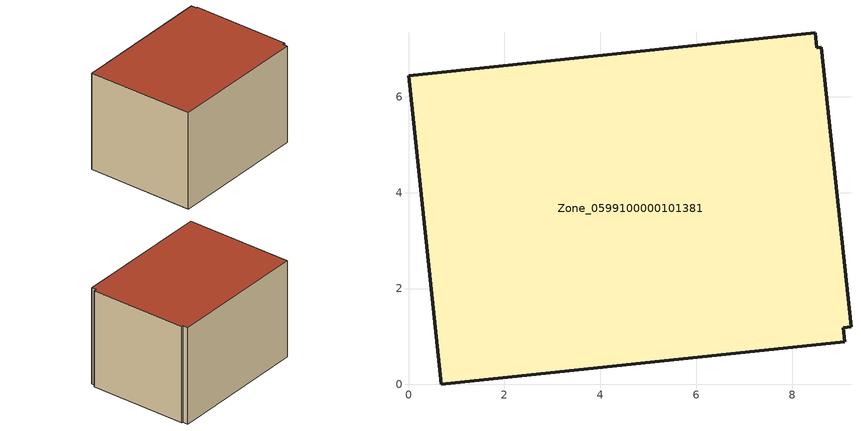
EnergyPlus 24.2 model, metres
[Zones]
Zone_0599100000101381
 floor ground (C_G): 8.48,7.34 8.51,7.02 8.61,7.03 9.23,1.21 9.06,1.19 9.09,0.89 0.68,0 0,6.44 z3.22
 wall outside (C_F): 0.68,0 9.09,0.89 9.06,1.19 9.23,1.21 8.61,7.03 8.51,7.02 8.48,7.34 0,6.44 0.68,0 z3.22:9.2
 roof outside (C_R): 8.51,7.02 8.48,7.34 0,6.44 0.68,0 9.09,0.89 9.06,1.19 9.23,1.21 8.61,7.03 z9.2
[BUILDING]
Pand.0599100000101381: North Axis=0; Terrain=City; Loads Convergence Tolerance Value=0.04; Temperature Convergence Tolerance Value=0.4; Solar Distribution=FullExterior; Maximum Number of Warmup Days=25; Minimum Number of Warmup Days=1
[Site:Location]
Rotterdam.The.Hague.AP_ZH_NLD Design_Conditions: Latitude=51.96; Longitude=4.45; Time Zone=1; Elevation=-4.5
[SITE:GROUNDTEMPERATURE:BUILDINGSURFACE]
18, 18, 18, 18, 18, 18, 18, 18, 18, 18, 18, 18
[MATERIAL] Thermal Absorptance=0.9; Solar Absorptance=0.7; Visible Absorptance=0.7
Name | Roughness | Thickness | Conductivity | Density | Specific Heat
G.TC.1946-1964 | MediumSmooth | 0.15 | 1 | 540 | 1210
F.TC.1946-1964 | Rough | 0.3 | 0.857143 | 1920 | 840
R.TC.1946-1964 | MediumRough | 0.2 | 0.235294 | 1500 | 1000
[CONSTRUCTION]
C_G: G.TC.1946-1964
C_F: F.TC.1946-1964
C_R: R.TC.1946-1964
[ZONE]
Zone_0599100000101381: Type=1; Multiplier=1; Ceiling Height=Autocalculate; Volume=Autocalculate; Floor Area=autocalculate; Part of Total Floor Area=Yes
[ZONEINFILTRATION:DESIGNFLOWRATE]
Infil_Zone_0599100000101381: Zone or ZoneList or Space or SpaceList=Zone_0599100000101381; Schedule=AlwaysOn; Design Flow Rate Calculation Method=Flow/Area; Flow Rate per Floor Area=0.003; Constant Term Coefficient=1; Temperature Term Coefficient=0; Velocity Term Coefficient=0; Velocity Squared Term Coefficient=0
[HVACTEMPLATE:ZONE:IDEALLOADSAIRSYSTEM]
Zone_0599100000101381: Maximum Heating Supply Air Temperature=50; Minimum Cooling Supply Air Temperature=13; Maximum Heating Supply Air Humidity Ratio=0.0156; Minimum Cooling Supply Air Humidity Ratio=0.0077; Heating Limit=NoLimit; Cooling Limit=NoLimit; Dehumidification Control Type=ConstantSensibleHeatRatio; Cooling Sensible Heat Ratio=0.7; Dehumidification Setpoint=60; Humidification Control Type=None; Humidification Setpoint=30; Outdoor Air Method=None; Outdoor Air Flow Rate per Person=0.00944; Outdoor Air Flow Rate per Zone Floor Area=0; Outdoor Air Flow Rate per Zone=0; Demand Controlled Ventilation Type=None; Outdoor Air Economizer Type=NoEconomizer; Heat Recovery Type=None; Sensible Heat Recovery Effectiveness=0.7; Latent Heat Recovery Effectiveness=0.65
[ZONECONTROL:THERMOSTAT]
ThermostatControl_Zone_0599100000101381: Zone or ZoneList=Zone_0599100000101381; Control Type Schedule=DualSetpointControlType; Control 1=Thermostat_Zone_0599100000101381; Temperature Difference Between Cutout And Setpoint=0
[THERMOSTATSETPOINT:DUALSETPOINT]
Thermostat_Zone_0599100000101381: Heating Setpoint Temperature Schedule=HeatingSetpoint_Zone_0599100000101381; Cooling Setpoint Temperature Schedule=CoolingSetpoint_Zone_0599100000101381
[SCHEDULE:COMPACT]
HeatingSetpoint_Zone_0599100000101381: Through: 12/31, For: AllDays, Until: 24:00, 21
CoolingSetpoint_Zone_0599100000101381: Through: 12/31, For: AllDays, Until: 24:00, 24
DualSetpointControlType: Through: 12/31, For: AllDays, Until: 24:00, 4
AlwaysOn: Through: 12/31, For: AllDays, Until: 24:00, 1
